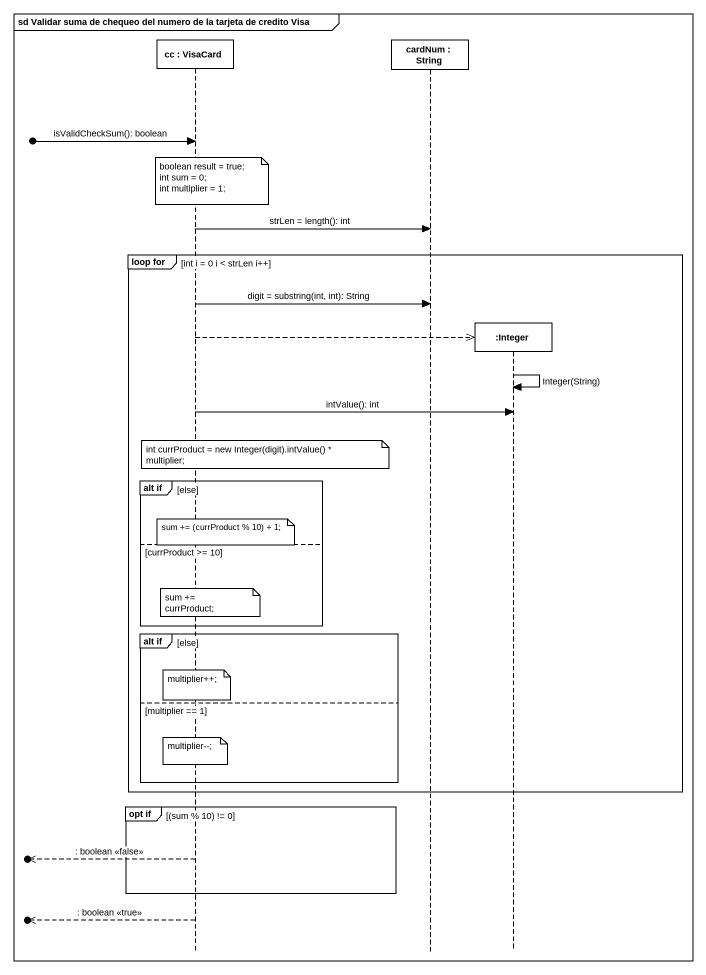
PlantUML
@startuml
mainframe sd Validar suma de chequeo del numero de la tarjeta de credito Visa
hide footbox
participant "cc : VisaCard" as cc
participant "cardNum : String" as cardNum
participant ":Integer" as Integer

[o-> cc : isValidCheckSum(): boolean
note over cc
  boolean result = true;
  int sum = 0;
  int multiplier = 1;
end note
cc -> cardNum : strLen = length(): int
group loop for [int i = 0 i < strLen i++]
  cc -> cardNum : digit = substring(int, int): String
  cc -->> Integer **
  Integer -> Integer : Integer(String)
  cc -> Integer : intValue(): int
  note over cc : int currProduct = new Integer(digit).intValue() * multiplier;
  group alt if [else]
    note over cc : sum += (currProduct % 10) + 1;
  else currProduct >= 10
    note over cc : sum += currProduct;
  end
  group alt if [else]
    note over cc : multiplier++;
  else multiplier == 1
    note over cc : multiplier--;
  end
end
group opt if [(sum % 10) != 0]
  [o<<-- cc : : boolean <<false>>
end
[o<<-- cc : : boolean <<true>>
@enduml
